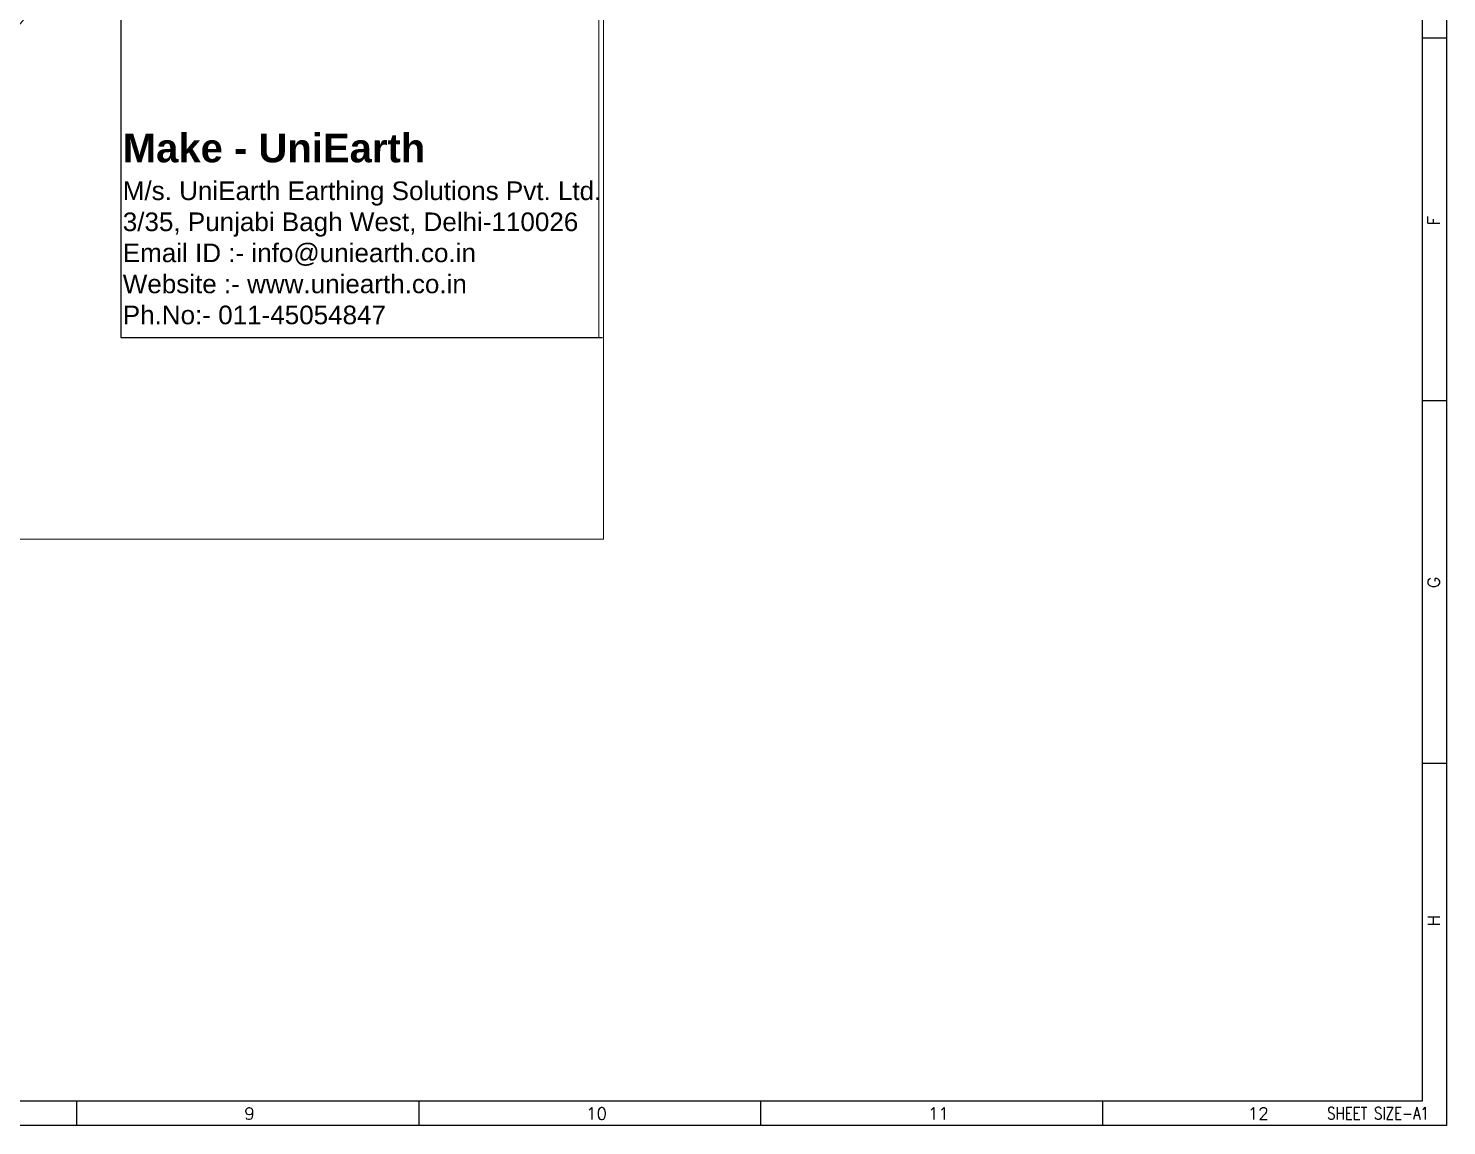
# Model space of a CAD drawing. Header units: millimetres. Extents: x 591978 to 1200763, y 19941 to 205918.
# Drawn here: x 1135797 to 1200763, y 19941 to 70202 of the extents above; entities that cross this region are included whole.
import ezdxf

# ---------------------------------------------------------------- set-up
doc = ezdxf.new("R2010")
doc.units = ezdxf.units.MM
doc.header["$LTSCALE"] = 790
doc.header["$MEASUREMENT"] = 0
doc.layers.add('BA-Dim', color=5, linetype='Continuous')
doc.layers.add('Parapet', color=240, linetype='Continuous', lineweight=0)
doc.styles.add('ROMANS', font='romans.shx')

# ---------------------------------------------------------------- blocks, each defined once
blk = doc.blocks.new('SSQQ')
for p, q in [((1489789.41, -272863.1), (1489794.41, -272863.1)), ((1489789.41, -272937.35), (1489794.41, -272937.35)), ((1489789.41, -273011.6), (1489794.41, -273011.6)), ((1489513.91, -273085.85), (1489513.91, -273080.85)), ((1489583.91, -273080.85), (1489583.91, -273085.85)), ((1489653.91, -273080.85), (1489653.91, -273085.85)), ((1489723.91, -273080.85), (1489723.91, -273085.85))]:
    blk.add_line(p, q)
for points in [[(1489794.41, -273085.85), (1488953.41, -273085.85), (1488953.41, -272491.85), (1489794.41, -272491.85)], [(1489789.41, -273080.85), (1488958.41, -273080.85), (1488958.41, -272496.85), (1489789.41, -272496.85)]]:
    blk.add_lwpolyline(points, close=True)
at = {"style": 'ROMANS'}
for s, p in [('F', (1489793.03, -272901.5)), ('G', (1489793.03, -272975.75)), ('H', (1489793.03, -273045))]:
    blk.add_text(s, height=2.5, rotation=90, dxfattribs=at).set_placement(p)
for s, p in [('9', (1489548.19, -273084.62)), ('10', (1489618.19, -273084.62)), ('11', (1489688.19, -273084.62)), ('12', (1489753.69, -273084.62))]:
    blk.add_text(s, height=2.5, dxfattribs=at).set_placement(p)
at = {"style": 'ROMANS', "width": 0.8}
blk.add_text('SHEET SIZE-A1', height=2.5, dxfattribs=at).set_placement((1489769.94, -273084.57))

msp = doc.modelspace()

# ---------------------------------------------------------------- linework, layer by layer
at = {"color": 0, "lineweight": 20}
msp.add_lwpolyline([(1017498.5, 142982.5), (1162135, 142982.5), (1162135, 46800), (1017498.5, 46800)], close=True, dxfattribs=at)
msp.add_circle((1111148, 91260.8), 32000, dxfattribs=at)
at = {"layer": 'BA-Dim', "color": 0}
for p, q in [((1140025, 130167.4, 0), (1140025, 56047, 0)), ((1140025, 56047, 0), (1162093.3, 56047, 0))]:
    msp.add_line(p, q, dxfattribs=at)
at = {"layer": 'Parapet', "color": 0, "linetype": 'Continuous', "lineweight": 20, "ltscale": 10000000.0}
msp.add_line((1161926, 130167.4, 0), (1161926, 56047, 0), dxfattribs=at)

# ---------------------------------------------------------------- block references
at = {"color": 0, "lineweight": 9, "xscale": 223.6875882731784, "yscale": 223.6875882731784, "zscale": 223.6875882731784}
msp.add_blockref('SSQQ', (-332047756.1, 61105855.1), dxfattribs=at)

# ---------------------------------------------------------------- texts
at = {"insert": (1140121.5, 75223), "char_height": 5905.9, "attachment_point": 1}
msp.add_mtext_dynamic_manual_height_columns('{\\fArial|b1|i0|c0|p34;\\P\\pxsm1;\\H0.22222x;\\C0;Make \\C256;- \\C1;Uni\\C3;Earth\\fArial|b0|i0|c0|p34;\\C256;\\P\\H0.64998x;\\C0;M/s. UniEarth Earthing Solutions Pvt. Ltd.\\P3/35, Punjabi Bagh West, Delhi-110026\\PEmail ID :- info@uniearth.co.in\\PWebsite :- www.uniearth.co.in\\PPh.No:- 011-45054847}', width=535442.013, gutter_width=127444.7, heights=[119606.6], dxfattribs=at)

doc.saveas('drawing.dxf')
